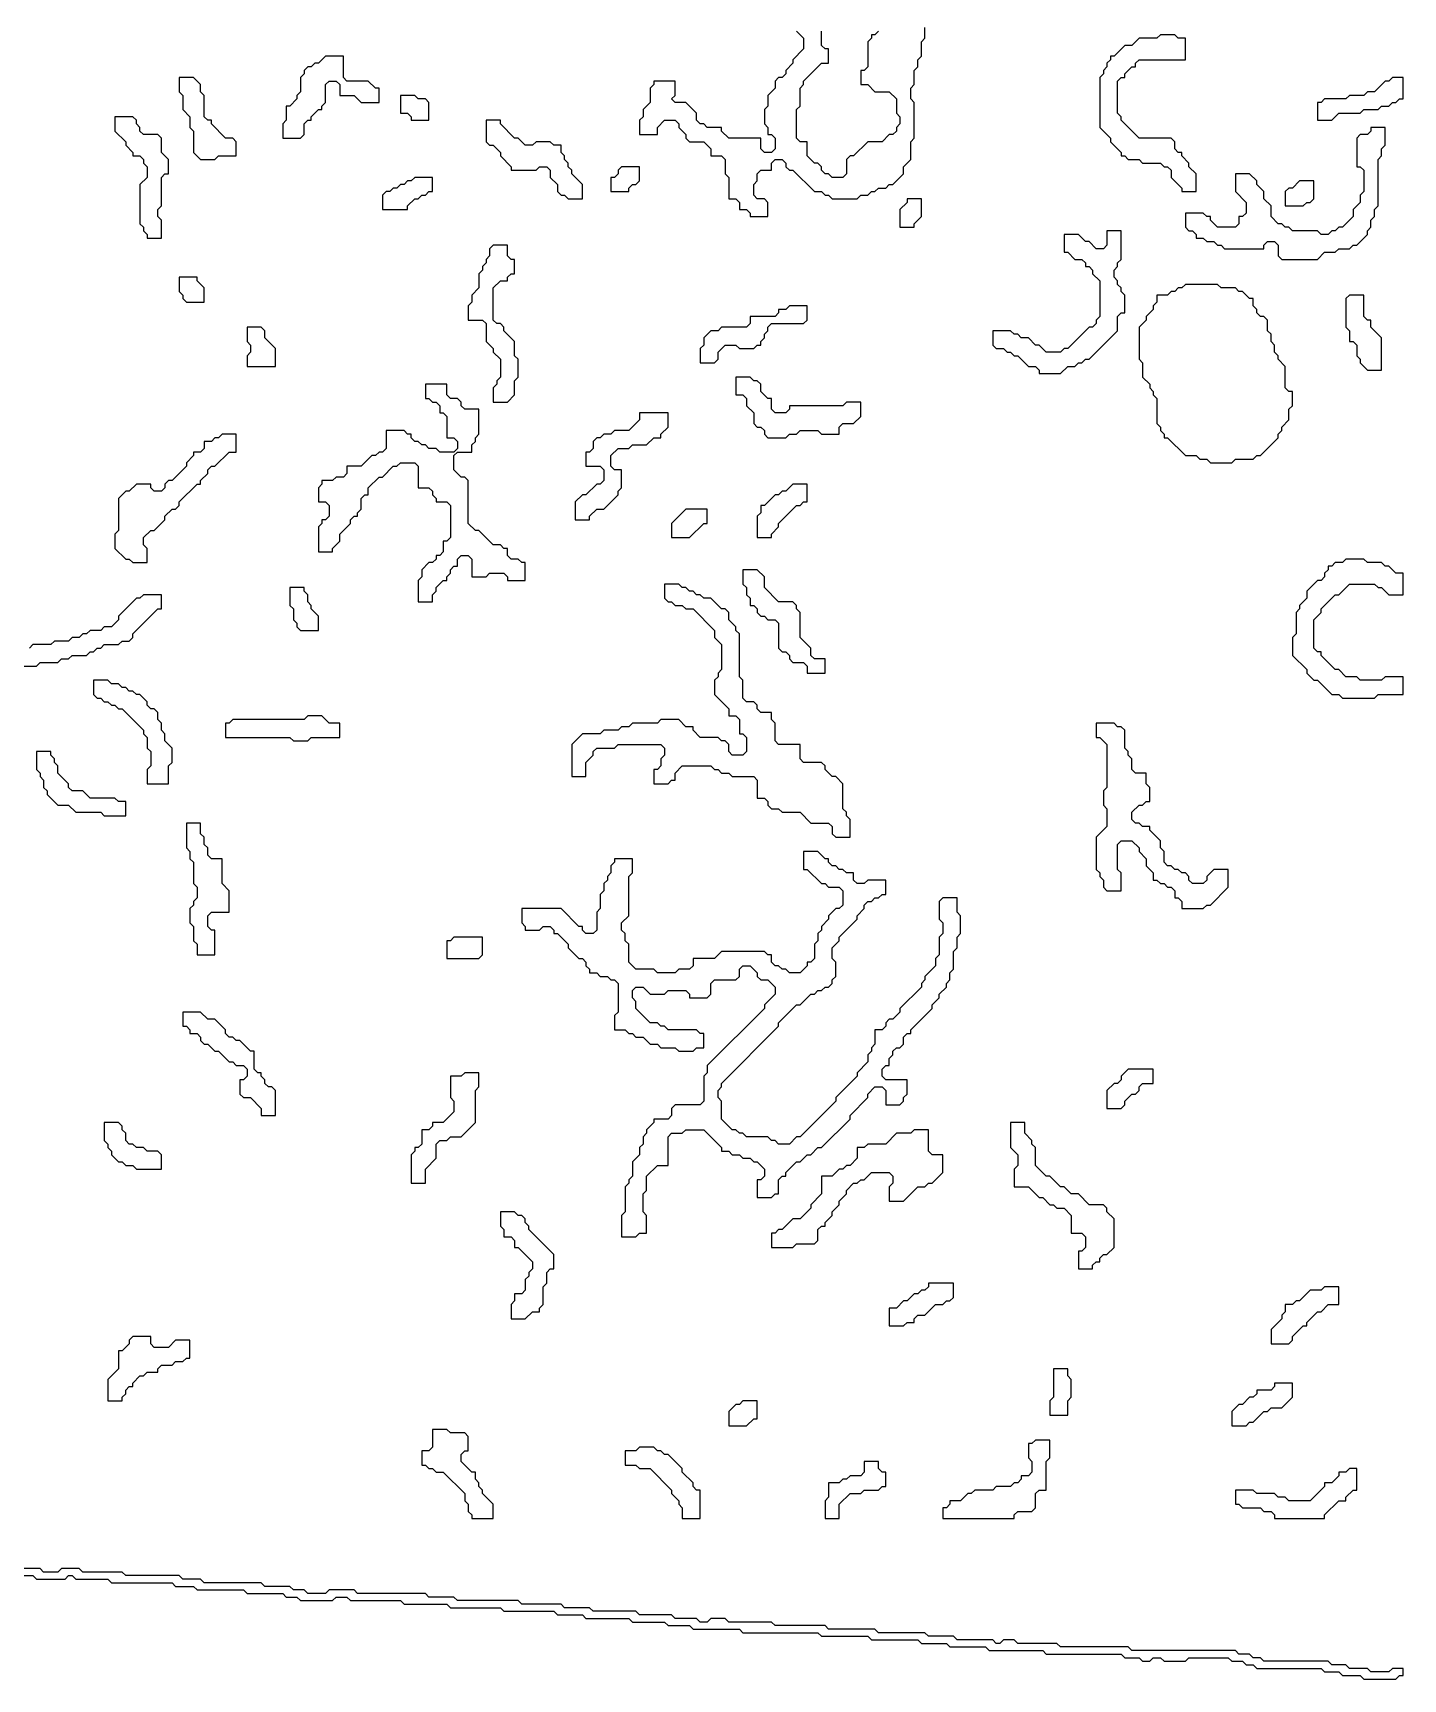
# Model space of a CAD drawing. Header units: metres. Extents: x 0 to 1000, y 0 to 1405.
# Drawn here: x 903.7 to 999.7, y 524 to 639.4 of the extents above; entities that cross this region are included whole.
import ezdxf

# ---------------------------------------------------------------- set-up
doc = ezdxf.new("R2010")
doc.units = ezdxf.units.M

msp = doc.modelspace()

# ---------------------------------------------------------------- linework, layer by layer
for points in [[(957.25, 639.5), (957.75, 639), (957.75, 638.25), (957, 637.5), (957, 637.25), (956.5, 636.75), (956.5, 636.5), (956.25, 636.25), (956, 636.25), (955.75, 636), (955.75, 635.5), (955.25, 635), (955.25, 634.25), (955, 634), (955, 633), (955.25, 632.75), (955.25, 632.25), (955.5, 632.25), (955.75, 632), (955.75, 631.25), (955.5, 631), (955, 631), (954.75, 631.25), (954.75, 632), (952.5, 632), (952, 632.5), (952, 632.75), (951, 632.75), (950.75, 633), (950.5, 633), (950.25, 633.25), (950.25, 633.75), (949.5, 634.5), (948.75, 634.5), (948.5, 634.75), (948.75, 635), (948.75, 636), (947.25, 636), (947.25, 635.75), (947, 635.5), (947, 634.5), (946.5, 634), (946.5, 633.5), (946.25, 633.25), (946.25, 632.25), (947.5, 632.25), (947.5, 632.75), (948, 633.25), (948.75, 633.25), (949, 633), (949, 632.75), (949.5, 632.25), (949.5, 632), (949.75, 631.75), (950.75, 631.75), (951.25, 631.25), (951.25, 630.75), (952, 630.75), (952.25, 630.5), (952.25, 629.5), (952.5, 629.25), (952.5, 627.75), (953, 627.75), (953.25, 627.5), (953.25, 627), (953.75, 627), (954, 626.75), (954, 626.5), (955.25, 626.5), (955.25, 627.5), (955, 627.75), (954.5, 627.75), (954.25, 628), (954.25, 628.75), (954.5, 629), (954.5, 629.5), (954.75, 629.75), (955.5, 629.75), (955.5, 630.25), (955.75, 630.5), (956.25, 630.5), (956.5, 630.25), (956.5, 630), (956.75, 629.75), (957, 629.75), (958.5, 628.25), (959, 628.25), (959.25, 628), (959.5, 628), (959.75, 627.75), (961.5, 627.75), (961.75, 628), (962.25, 628), (962.5, 628.25), (962.75, 628.25), (963, 628.5), (963.5, 628.5), (963.75, 628.75), (964, 628.75), (964.75, 629.5), (964.75, 630), (965.25, 630.5), (965.25, 631.75), (965.5, 632), (965.5, 634.5), (965.25, 634.75), (965.25, 635.5), (965.5, 635.75), (965.5, 636.75), (965.75, 637), (965.75, 637.5), (966, 637.75), (966, 638.75), (966.25, 639), (966.25, 639.75)], [(963, 639.5), (962.75, 639.25), (962.5, 639.25), (962.5, 639), (962.25, 638.75), (962.25, 637), (962, 636.75), (961.75, 636.75), (961.75, 635.75), (962.25, 635.75), (962.75, 635.25), (963.75, 635.25), (964.25, 634.75), (964.25, 633.75), (964.5, 633.5), (964.5, 633), (964.25, 632.75), (964.25, 632.5), (964, 632.25), (963.75, 632.25), (963.25, 631.75), (962.25, 631.75), (961.25, 630.75), (961, 630.75), (960.75, 630.5), (960.75, 629.5), (960.5, 629.25), (959.75, 629.25), (959.5, 629.5), (959.25, 629.5), (959, 629.75), (959, 630), (958.75, 630.25), (958.5, 630.25), (958, 630.75), (958, 631.75), (957.5, 631.75), (957.25, 632), (957.25, 634), (957.5, 634.25), (957.5, 635.5), (957.75, 635.75), (957.75, 636), (959, 637.25), (959.5, 637.25), (959.5, 638.25), (959.25, 638.25), (959, 638.5), (959, 639.5)], [(902.75, 595), (904, 595), (904.25, 595.25), (905.5, 595.25), (905.75, 595.5), (906.25, 595.5), (906.5, 595.75), (907.5, 595.75), (907.75, 596), (908, 596), (908.25, 596.25), (908.5, 596.25), (908.75, 596.5), (909.75, 596.5), (910, 596.75), (910.5, 596.75), (910.75, 597), (910.75, 597.25), (912.5, 599), (912.75, 599), (912.75, 600), (911.5, 600), (911.25, 599.75), (911, 599.75), (909.75, 598.5), (909.75, 598.25), (909.25, 597.75), (908.75, 597.75), (908.5, 597.5), (907.75, 597.5), (907.5, 597.25), (907.25, 597.25), (907, 597), (906.5, 597), (906.25, 596.75), (905.25, 596.75), (905, 596.5), (903.75, 596.5), (903.5, 596.25)], [(899.25, 531.25), (903.75, 531.25), (904, 531), (906, 531), (906.25, 531.25), (906.5, 531.25), (906.75, 531), (909, 531), (909.25, 530.75), (913.5, 530.75), (913.75, 530.5), (915, 530.5), (915.25, 530.25), (918.5, 530.25), (918.75, 530), (921.25, 530), (921.5, 529.75), (922.25, 529.75), (922.5, 529.5), (924.75, 529.5), (925, 529.75), (925.75, 529.75), (926, 529.5), (929.5, 529.5), (929.75, 529.25), (932.75, 529.25), (933, 529), (936.5, 529), (936.75, 528.75), (940.25, 528.75), (940.5, 528.5), (942.25, 528.5), (942.5, 528.25), (945.5, 528.25), (945.75, 528), (948, 528), (948.25, 527.75), (949.75, 527.75), (950, 527.5), (953.25, 527.5), (953.5, 527.25), (958.75, 527.25), (959, 527), (962.25, 527), (962.5, 526.75), (965.75, 526.75), (966, 526.5), (967.75, 526.5), (968, 526.25), (970.5, 526.25), (970.75, 526), (974.5, 526), (974.75, 525.75), (980, 525.75), (980.25, 525.5), (981.25, 525.5), (981.5, 525.25), (982, 525.25), (982.25, 525.5), (982.75, 525.5), (983, 525.25), (984.5, 525.25), (984.75, 525.5), (987.5, 525.5), (987.75, 525.25), (988.5, 525.25), (988.75, 525), (989.25, 525), (989.5, 524.75), (994, 524.75), (994.25, 524.5), (995.25, 524.5), (995.5, 524.25), (996.75, 524.25), (997, 524), (999.25, 524), (999.5, 524.25), (999.75, 524.25), (999.75, 524.75), (999, 524.75), (998.75, 524.5), (997.5, 524.5), (997.25, 524.75), (996, 524.75), (995.75, 525), (994.75, 525), (994.5, 525.25), (990, 525.25), (989.75, 525.5), (989.25, 525.5), (989, 525.75), (988.25, 525.75), (988, 526), (980.75, 526), (980.5, 526.25), (975.75, 526.25), (975.5, 526.5), (972.75, 526.5), (972.5, 526.75), (971.75, 526.75), (971.5, 526.5), (971.25, 526.5), (971, 526.75), (968.5, 526.75), (968.25, 527), (966.5, 527), (966.25, 527.25), (963, 527.25), (962.75, 527.5), (959.5, 527.5), (959.25, 527.75), (955.75, 527.75), (955.5, 528), (952.5, 528), (952.25, 528.25), (951.25, 528.25), (951, 528), (950.5, 528), (950.25, 528.25), (948.75, 528.25), (948.5, 528.5), (946.25, 528.5), (946, 528.75), (943, 528.75), (942.75, 529), (941, 529), (940.75, 529.25), (938, 529.25), (937.75, 529.5), (933.5, 529.5), (933.25, 529.75), (931.5, 529.75), (931.25, 530), (926.5, 530), (926.25, 530.25), (924.5, 530.25), (924.25, 530), (923, 530), (922.75, 530.25), (922, 530.25), (921.75, 530.5), (920, 530.5), (919.75, 530.75), (915.75, 530.75), (915.5, 531), (914.25, 531), (914, 531.25), (910.25, 531.25), (910, 531.5), (907.25, 531.5), (907, 531.75), (905.75, 531.75), (905.5, 531.5), (904.5, 531.5), (904.25, 531.75), (900.5, 531.75)]]:
    msp.add_lwpolyline(points)
for points in [[(982.75, 639.25), (982.5, 639), (981.25, 639), (980.75, 638.5), (980.25, 638.5), (979.5, 637.75), (979.25, 637.75), (979.25, 637.5), (979, 637.25), (979, 637), (978.75, 636.75), (978.75, 636.5), (978.5, 636.25), (978.5, 632.75), (979.25, 632), (979.25, 631.75), (980, 631), (980, 630.75), (980.25, 630.75), (980.5, 630.5), (981.25, 630.5), (981.5, 630.25), (982.75, 630.25), (983, 630), (983.25, 630), (983.5, 629.75), (983.5, 629.25), (984.25, 628.5), (984.25, 628.25), (985.25, 628.25), (985.25, 629.5), (984.75, 630), (984.75, 630.25), (984.25, 630.75), (984.25, 631), (984, 631), (983.75, 631.25), (983.75, 631.75), (983.5, 632), (981.25, 632), (980, 633.25), (980, 633.5), (979.75, 633.75), (979.75, 636), (980, 636.25), (980.25, 636.25), (980.25, 636.5), (980.75, 637), (981, 637), (981, 637.25), (981.25, 637.5), (984.5, 637.5), (984.5, 639), (984, 639), (983.75, 639.25)], [(924.25, 637.75), (923.75, 637.25), (923.5, 637.25), (923.25, 637), (923, 637), (922.75, 636.75), (922.75, 636.5), (922.5, 636.25), (922.5, 635.25), (922.25, 635), (922.25, 634.75), (921.75, 634.25), (921.5, 634.25), (921.5, 633.25), (921.25, 633), (921.25, 632), (922.5, 632), (922.75, 632.25), (922.75, 633), (923, 633.25), (923.25, 633.25), (923.25, 633.5), (923.75, 634), (924, 634), (924, 634.25), (924.25, 634.5), (924.25, 635.75), (924.5, 636), (925, 636), (925.25, 635.75), (925.25, 635), (926.25, 635), (926.75, 634.5), (928, 634.5), (928, 635.5), (927.75, 635.5), (927.25, 636), (925.75, 636), (925.5, 636.25), (925.5, 637.75)], [(914, 636.25), (914, 635.25), (914.25, 635), (914.25, 634), (914.75, 633.5), (914.75, 632.75), (915, 632.5), (915, 631), (915.5, 630.5), (916.5, 630.5), (916.75, 630.75), (918, 630.75), (918, 631.75), (917.75, 632), (917.25, 632), (916.25, 633), (916.25, 633.25), (916, 633.25), (915.75, 633.5), (915.75, 635), (915.5, 635.25), (915.5, 635.75), (915, 636.25)], [(999, 636.25), (998.75, 636), (998.5, 636), (997.75, 635.25), (997.25, 635.25), (997, 635), (996, 635), (995.75, 634.75), (994.25, 634.75), (994, 634.5), (993.75, 634.5), (993.75, 633.25), (994.75, 633.25), (995.25, 633.75), (996.75, 633.75), (997, 634), (998, 634), (998.25, 634.25), (998.75, 634.25), (999, 634.5), (999.25, 634.5), (999.5, 634.75), (999.75, 634.75), (999.75, 636.25)], [(929.5, 635), (929.5, 633.75), (930, 633.75), (930.25, 633.5), (930.25, 633.25), (931.5, 633.25), (931.5, 634.5), (931.25, 634.75), (930.75, 634.75), (930.5, 635)], [(909.5, 633.5), (909.5, 632.5), (910.25, 631.75), (910.25, 631.5), (910.75, 631), (910.75, 630.75), (911.25, 630.75), (911.5, 630.5), (911.5, 630.25), (911.75, 630), (911.75, 629.25), (911.25, 628.75), (911.25, 626), (911.5, 625.75), (911.5, 625.5), (911.75, 625.25), (911.75, 625), (912.75, 625), (912.75, 626.25), (912.5, 626.5), (912.5, 627), (912.75, 627.25), (912.75, 629.25), (913, 629.5), (913.25, 629.5), (913.25, 630.5), (912.75, 631), (912.75, 632), (912.5, 632.25), (911.5, 632.25), (911.25, 632.5), (911.25, 632.75), (911, 633), (911, 633.25), (910.75, 633.5)], [(935.5, 633.25), (935.5, 631.75), (935.75, 631.5), (936, 631.5), (936.5, 631), (936.5, 630.75), (937.25, 630), (937.25, 629.75), (939, 629.75), (939.25, 630), (939.75, 630), (940, 629.75), (940, 629.25), (940.5, 628.75), (940.5, 628.25), (940.75, 628), (941, 628), (941.25, 627.75), (942.25, 627.75), (942.25, 628.75), (941.5, 629.5), (941.5, 629.75), (941.25, 630), (941.25, 630.25), (941, 630.5), (941, 630.75), (940.75, 631), (940.75, 631.5), (940.25, 631.5), (940, 631.75), (939, 631.75), (938.75, 631.5), (938.25, 631.5), (937.75, 632), (937.5, 632), (936.5, 633), (936.5, 633.25)], [(997.5, 632.75), (997.5, 632.5), (997.25, 632.25), (996.75, 632.25), (996.5, 632), (996.5, 630), (996.75, 630), (997, 629.75), (997, 628.25), (996.75, 628), (996.75, 627.5), (996.25, 627), (996.25, 626.5), (995.5, 625.75), (995.25, 625.75), (995, 625.5), (994.75, 625.5), (994.5, 625.25), (994, 625.25), (993.75, 625.5), (992, 625.5), (991.75, 625.75), (991.5, 625.75), (991.25, 626), (991, 626), (990.5, 626.5), (990.5, 627.25), (990, 627.75), (990, 628.25), (989.5, 628.75), (989.5, 629), (989, 629.5), (988, 629.5), (988, 628.25), (988.75, 627.5), (988.75, 626.75), (988.5, 626.5), (988.25, 626.5), (988.25, 626), (988, 625.75), (986.75, 625.75), (986.25, 626.25), (986.25, 626.5), (986, 626.5), (985.75, 626.75), (984.5, 626.75), (984.5, 625.75), (984.75, 625.5), (985, 625.5), (985.25, 625.25), (985.25, 625), (985.75, 625), (986, 624.75), (986.5, 624.75), (986.75, 624.5), (987, 624.5), (987.25, 624.25), (990, 624.25), (990, 624.5), (990.25, 624.75), (990.75, 624.75), (991, 624.5), (991, 623.75), (991.25, 623.5), (993.75, 623.5), (994.25, 624), (995, 624), (995.25, 624.25), (996, 624.25), (996.25, 624.5), (996.5, 624.5), (997.25, 625.25), (997.25, 625.5), (997.5, 625.75), (997.5, 626.25), (997.75, 626.5), (997.75, 627), (998, 627.25), (998, 630.5), (998.25, 630.75), (998.25, 631.25), (998.5, 631.5), (998.5, 632.75)], [(945, 630), (944.75, 629.75), (944.75, 629.5), (944.5, 629.25), (944.25, 629.25), (944.25, 628.25), (945.5, 628.25), (945.5, 628.5), (945.75, 628.75), (946, 628.75), (946.25, 629), (946.25, 630)], [(930.5, 629.25), (930.25, 629), (930, 629), (929.75, 628.75), (929.5, 628.75), (929.25, 628.5), (929, 628.5), (928.75, 628.25), (928.5, 628.25), (928.25, 628), (928.25, 627), (930, 627), (930, 627.25), (930.5, 627.75), (930.75, 627.75), (931, 628), (931.25, 628), (931.5, 628.25), (931.75, 628.25), (931.75, 629.25)], [(992.5, 629), (992, 628.5), (991.75, 628.5), (991.5, 628.25), (991.5, 627.25), (992.75, 627.25), (993, 627.5), (993.25, 627.5), (993.5, 627.75), (993.5, 629)], [(965, 627.75), (965, 627.5), (964.5, 627), (964.5, 625.75), (965.5, 625.75), (965.5, 626), (966, 626.5), (966, 627.75)], [(979, 625.5), (979, 624.5), (978.75, 624.25), (978.25, 624.25), (977.75, 624.75), (977.5, 624.75), (977, 625.25), (976, 625.25), (976, 624), (976.25, 624), (976.75, 623.5), (977.25, 623.5), (977.5, 623.25), (977.5, 623), (977.75, 623), (978, 622.75), (978, 622.5), (978.5, 622), (978.5, 619.5), (978.25, 619.25), (978.25, 619), (978, 618.75), (977.75, 618.75), (976.25, 617.25), (976, 617.25), (975.75, 617), (974.75, 617), (974.25, 617.5), (974, 617.5), (973.5, 618), (973, 618), (972.75, 618.25), (972.5, 618.25), (972.25, 618.5), (971, 618.5), (971, 617.5), (971.25, 617.25), (971.75, 617.25), (972, 617), (972.25, 617), (972.5, 616.75), (972.75, 616.75), (973.5, 616), (974, 616), (974.25, 615.75), (974.25, 615.5), (975.75, 615.5), (976.25, 616), (976.75, 616), (977, 616.25), (977.25, 616.25), (977.5, 616.5), (977.75, 616.5), (979.75, 618.5), (979.75, 619.5), (980, 619.75), (980.25, 619.75), (980.25, 621), (980, 621.25), (980, 621.5), (979.75, 621.75), (979.75, 622), (979.5, 622.25), (979.5, 622.75), (979.75, 623), (979.75, 623.25), (980, 623.5), (980, 625.5)], [(936, 624.5), (935.75, 624.25), (935.75, 623.75), (935.5, 623.5), (935.5, 623.25), (935.25, 623), (935.25, 622.75), (935, 622.5), (935, 621.5), (934.5, 621), (934.5, 620.5), (934.25, 620.25), (934.25, 619.25), (935.25, 619.25), (935.5, 619), (935.5, 617.75), (936, 617.25), (936, 617), (936.5, 616.5), (936.5, 615.25), (936.25, 615), (936.25, 614.75), (936, 614.5), (936, 613.5), (937, 613.5), (937.5, 614), (937.5, 615), (937.75, 615.25), (937.75, 616.5), (937.5, 616.75), (937.5, 617.75), (936.75, 618.5), (936.75, 618.75), (936.5, 619), (936.25, 619), (936, 619.25), (936, 621.5), (936.5, 622), (937, 622), (937, 622.25), (937.25, 622.5), (937.5, 622.5), (937.5, 623.5), (937.25, 623.5), (937, 623.75), (937, 624.5)], [(914, 622.25), (914, 621.25), (914.25, 621), (914.25, 620.75), (914.5, 620.5), (915.75, 620.5), (915.75, 621.5), (915.25, 622), (915.25, 622.25)], [(984.5, 621.75), (984.25, 621.5), (984, 621.5), (983.75, 621.25), (983.5, 621.25), (983.25, 621), (982.5, 621), (982.5, 620.5), (982.25, 620.25), (982.25, 620), (981.75, 619.5), (981.75, 619.25), (981.25, 618.75), (981.25, 616.5), (981.5, 616.25), (981.5, 615.25), (982, 614.75), (982, 614.5), (982.25, 614.25), (982.25, 614), (982.5, 613.75), (982.5, 612), (982.75, 611.75), (982.75, 611.5), (983, 611.25), (983, 611), (983.25, 611), (984.5, 609.75), (985.25, 609.75), (985.5, 609.5), (986, 609.5), (986.25, 609.25), (987.75, 609.25), (988, 609.5), (989.25, 609.5), (989.5, 609.75), (989.75, 609.75), (991, 611), (991, 611.25), (991.25, 611.5), (991.25, 611.75), (991.75, 612.25), (991.75, 613), (992, 613.25), (992, 614.25), (991.75, 614.25), (991.5, 614.5), (991.5, 616), (991, 616.5), (991, 616.75), (990.75, 617), (990.75, 617.5), (990.5, 617.75), (990.5, 618.25), (990.25, 618.5), (990.25, 619.25), (990, 619.5), (989.75, 619.5), (989.5, 619.75), (989.5, 620), (989.25, 620.25), (989.25, 620.75), (989, 620.75), (988.5, 621.25), (988.25, 621.25), (988, 621.5), (987, 621.5), (986.75, 621.75)], [(996, 621), (995.75, 620.75), (995.75, 618.75), (996, 618.5), (996, 617.75), (996.25, 617.75), (996.5, 617.5), (996.5, 616.75), (996.75, 616.5), (996.75, 616.25), (997.25, 615.75), (998.25, 615.75), (998.25, 618), (997.5, 618.75), (997.5, 619.25), (997.25, 619.25), (997, 619.5), (997, 621)], [(956.75, 620.25), (956.5, 620), (956, 620), (956, 619.75), (955.75, 619.5), (954, 619.5), (954, 619), (953.75, 618.75), (952, 618.75), (951.75, 618.5), (951.25, 618.5), (950.75, 618), (950.75, 617.5), (950.5, 617.25), (950.5, 616.25), (951.5, 616.25), (951.75, 616.5), (951.75, 617), (952.25, 617.5), (953, 617.5), (953.25, 617.25), (954.25, 617.25), (954.5, 617.5), (954.75, 617.5), (954.75, 617.75), (955, 618), (955, 618.25), (955.25, 618.5), (955.25, 618.75), (955.5, 619), (957.75, 619), (958, 619.25), (958, 620.25)], [(918.75, 618.75), (918.75, 617.75), (919, 617.5), (919, 617), (918.75, 616.75), (918.75, 616), (920.75, 616), (920.75, 617.25), (920, 618), (920, 618.5), (919.75, 618.75)], [(953, 615.25), (953, 614), (953.5, 614), (953.75, 613.75), (953.75, 613.25), (954.25, 612.75), (954.25, 612), (954.5, 611.75), (954.75, 611.75), (955, 611.5), (955, 611.25), (955.25, 611), (956.5, 611), (956.75, 611.25), (957.25, 611.25), (957.5, 611.5), (958.75, 611.5), (959, 611.25), (960.25, 611.25), (960.25, 611.75), (960.5, 612), (961.25, 612), (961.75, 612.5), (961.75, 613.5), (960.75, 613.5), (960.5, 613.25), (956.75, 613.25), (956.75, 613), (956.5, 612.75), (955.75, 612.75), (955.5, 613), (955.5, 613.75), (955.25, 613.75), (954.75, 614.25), (954.75, 614.75), (954.5, 615), (954.25, 615), (954, 615.25)], [(931.25, 614.75), (931.25, 613.75), (931.5, 613.75), (931.75, 613.5), (932, 613.5), (932.25, 613.25), (932.25, 612.75), (932.5, 612.75), (932.75, 612.5), (932.75, 611), (933.25, 611), (933.5, 610.75), (933.5, 610.25), (933.25, 610), (932.25, 610), (932, 610.25), (931.5, 610.25), (931.25, 610.5), (931, 610.5), (930.75, 610.75), (930.5, 610.75), (930.25, 611), (930.25, 611.25), (930, 611.25), (929.75, 611.5), (928.5, 611.5), (928.5, 610.25), (928.25, 610), (928, 610), (927.75, 609.75), (927.5, 609.75), (926.75, 609), (925.75, 609), (925.75, 608.5), (925.5, 608.25), (925, 608.25), (924.75, 608), (924, 608), (924, 607.75), (923.75, 607.5), (923.75, 606.5), (924.25, 606.5), (924.5, 606.25), (924.5, 605.5), (924.25, 605.25), (924, 605.25), (924, 605), (923.75, 604.75), (923.75, 603), (924.75, 603), (924.75, 603.25), (925.25, 603.75), (925.25, 604.25), (926, 605), (926, 605.25), (926.25, 605.5), (926.5, 605.5), (926.5, 605.75), (926.75, 606), (926.75, 606.75), (927, 607), (927.25, 607), (927.25, 607.5), (928, 608.25), (928.25, 608.25), (929, 609), (929.25, 609), (929.5, 609.25), (930.5, 609.25), (930.75, 609), (930.75, 607.5), (931.5, 607.5), (931.75, 607.25), (931.75, 607), (932, 606.75), (932, 606.5), (932.75, 606.5), (933, 606.25), (933, 604), (932.75, 603.75), (932.5, 603.75), (932.5, 603), (932.25, 602.75), (932, 602.75), (932, 602.5), (931.75, 602.25), (931.5, 602.25), (931, 601.75), (931, 601.25), (930.75, 601), (930.75, 599.5), (931.75, 599.5), (931.75, 600), (932, 600.25), (932, 600.5), (932.5, 601), (932.75, 601), (932.75, 601.25), (933, 601.5), (933, 601.75), (933.25, 602), (933.5, 602), (933.5, 602.5), (933.75, 602.75), (934.25, 602.75), (934.5, 602.5), (934.5, 601.25), (935.5, 601.25), (935.75, 601.5), (936.75, 601.5), (937, 601.25), (937, 601), (938.25, 601), (938.25, 602.25), (938, 602.25), (937.75, 602.5), (937.25, 602.5), (937, 602.75), (937, 603.25), (936.75, 603.25), (936.5, 603.5), (936, 603.5), (935, 604.5), (934.75, 604.5), (934.25, 605), (934.25, 608), (934, 608.25), (933.75, 608.25), (933.25, 608.75), (933.25, 609.75), (933.5, 610), (934.5, 610), (934.5, 610.5), (934.75, 610.75), (934.75, 611), (935, 611.25), (935, 613), (934, 613), (933.75, 613.25), (933.75, 613.5), (933.5, 613.75), (933, 613.75), (932.75, 614), (932.75, 614.75)], [(946.25, 612.75), (946.25, 612.25), (945.5, 611.5), (944.5, 611.5), (944.25, 611.25), (943.75, 611.25), (943.5, 611), (943.25, 611), (943, 610.75), (943, 610.25), (942.75, 610), (942.5, 610), (942.5, 609), (943.5, 609), (943.75, 608.75), (943.75, 608), (943.5, 607.75), (943.25, 607.75), (942.5, 607), (942.25, 607), (941.75, 606.5), (941.75, 605.25), (942.75, 605.25), (942.75, 605.5), (943.25, 606), (943.75, 606), (944.75, 607), (944.75, 607.25), (945, 607.5), (945, 608.75), (944.5, 608.75), (944.25, 609), (944.25, 609.75), (944.75, 610.25), (945.5, 610.25), (945.75, 610.5), (946.75, 610.5), (947.25, 611), (947.75, 611), (947.75, 611.25), (948.25, 611.75), (948.25, 612.75)], [(917, 611.25), (916.75, 611), (916.5, 611), (916.25, 610.75), (915.75, 610.75), (915.75, 610.25), (915.5, 610), (915, 610), (915, 609.75), (914.5, 609.25), (914.5, 609), (913.5, 608), (913.25, 608), (913, 607.75), (913, 607.5), (912.75, 607.25), (912.25, 607.25), (912, 607.5), (912, 607.75), (911, 607.75), (910.5, 607.25), (910.25, 607.25), (909.75, 606.75), (909.75, 604.5), (909.5, 604.25), (909.5, 603.25), (910.25, 602.5), (910.5, 602.5), (910.75, 602.25), (911.75, 602.25), (911.75, 603.25), (911.5, 603.5), (911.5, 604), (912, 604.5), (912.25, 604.5), (913, 605.25), (913, 605.5), (913.5, 606), (913.75, 606), (914, 606.25), (914, 606.5), (915.25, 607.75), (915.5, 607.75), (915.5, 608), (916, 608.5), (916, 608.75), (916.25, 609), (916.5, 609), (917.5, 610), (918, 610), (918, 611.25)], [(957, 607.75), (956.5, 607.25), (956.25, 607.25), (956, 607), (955.75, 607), (955, 606.25), (954.75, 606.25), (954.75, 605.75), (954.5, 605.5), (954.5, 604), (955.5, 604), (955.5, 604.25), (956, 604.75), (956, 605), (957.25, 606.25), (957.5, 606.25), (957.75, 606.5), (958, 606.5), (958, 607.75)], [(949.5, 606), (948.5, 605), (948.5, 604), (949.75, 604), (950.75, 605), (951, 605), (951, 606)], [(995.75, 602.5), (995.5, 602.25), (995, 602.25), (994.75, 602), (994.5, 602), (994.5, 601.75), (994.25, 601.5), (994.25, 601.25), (994, 601), (993.75, 601), (993, 600.25), (993, 599.75), (992.5, 599.25), (992.5, 599), (992.25, 598.75), (992.25, 597.25), (992, 597), (992, 595.75), (993, 594.75), (993, 594.5), (993.5, 594), (993.75, 594), (994.75, 593), (995.25, 593), (995.5, 592.75), (997.75, 592.75), (998, 593), (999.75, 593), (999.75, 594.25), (998.5, 594.25), (998.25, 594), (996.75, 594), (996.5, 594.25), (995.75, 594.25), (995.25, 594.75), (995, 594.75), (994, 595.75), (994, 596), (993.75, 596), (993.5, 596.25), (993.5, 598.25), (994, 598.75), (994, 599), (995, 600), (995.25, 600), (996, 600.75), (997.75, 600.75), (998, 600.5), (998.25, 600.5), (998.75, 600), (999.75, 600), (999.75, 601.5), (999.25, 601.5), (998.75, 602), (998.5, 602), (998.25, 602.25), (997.25, 602.25), (997, 602.5)], [(953.5, 601.75), (953.5, 600.75), (953.75, 600.5), (953.75, 600), (954, 599.75), (954, 599.25), (954.25, 599.25), (954.5, 599), (954.5, 598.75), (954.75, 598.5), (955, 598.5), (955.25, 598.25), (955.75, 598.25), (956, 598), (956, 596.25), (956.25, 596), (956.5, 596), (956.75, 595.75), (956.75, 595.5), (957, 595.25), (957.75, 595.25), (958, 595), (958, 594.5), (959.25, 594.5), (959.25, 595.5), (958.5, 595.5), (958.25, 595.75), (958.25, 596.25), (957.5, 597), (957.5, 598.75), (957.25, 599), (957.25, 599.25), (957, 599.5), (956, 599.5), (955, 600.5), (955, 601.25), (954.5, 601.75)], [(921.75, 600.5), (921.75, 599.25), (922, 599), (922, 598.25), (922.25, 598), (922.25, 597.75), (922.5, 597.5), (923.75, 597.5), (923.75, 598.5), (923.25, 599), (923.25, 599.25), (923, 599.5), (923, 600), (922.75, 600.25), (922.75, 600.5)], [(948, 600.75), (948, 599.75), (948.25, 599.5), (948.5, 599.5), (948.75, 599.25), (949.25, 599.25), (949.5, 599), (950, 599), (951.5, 597.5), (951.5, 597), (952, 596.5), (952, 594.75), (951.75, 594.5), (951.75, 594.25), (951.5, 594), (951.5, 593), (952.5, 592), (952.5, 591.5), (953, 591.5), (953.25, 591.25), (953.25, 590.25), (953.5, 590.25), (953.75, 590), (953.75, 589), (953.5, 588.75), (952.75, 588.75), (952.5, 589), (952.5, 589.5), (952.25, 589.75), (952, 589.75), (951.75, 590), (950.5, 590), (950, 590.5), (950, 590.75), (949.5, 590.75), (949, 591.25), (947.75, 591.25), (947.5, 591), (945.75, 591), (945.5, 590.75), (945, 590.75), (944.75, 590.5), (943.75, 590.5), (943.5, 590.25), (942.25, 590.25), (941.5, 589.5), (941.5, 587.25), (942.5, 587.25), (942.5, 588.25), (943, 588.75), (943, 589), (943.25, 589.25), (944.5, 589.25), (944.75, 589.5), (947.75, 589.5), (948, 589.25), (948, 588.75), (947.75, 588.5), (947.75, 588), (947.5, 587.75), (947.25, 587.75), (947.25, 586.75), (948.25, 586.75), (948.5, 587), (948.75, 587), (948.75, 587.5), (949.25, 588), (951.25, 588), (951.5, 587.75), (951.75, 587.75), (952, 587.5), (952.5, 587.5), (952.75, 587.25), (954.25, 587.25), (954.5, 587), (954.5, 585.75), (955, 585.75), (955.25, 585.5), (955.25, 585.25), (955.5, 585), (956, 585), (956.25, 584.75), (957.5, 584.75), (958.25, 584), (959.5, 584), (959.75, 583.75), (959.75, 583.25), (960, 583), (961, 583), (961, 584.25), (960.75, 584.5), (960.75, 584.75), (960.5, 585), (960.5, 586.75), (960, 587.25), (959.75, 587.25), (959.25, 587.75), (959.25, 588), (959, 588.25), (957.75, 588.25), (957.5, 588.5), (957.5, 589.5), (956, 589.5), (955.75, 589.75), (955.75, 591), (955.5, 591.25), (955.5, 591.75), (954.75, 591.75), (954.5, 592), (954.5, 592.25), (954.25, 592.5), (953.75, 592.5), (953.5, 592.75), (953.5, 594), (953.25, 594.25), (953.25, 597.25), (953, 597.5), (953, 597.75), (952.5, 598.25), (952.5, 598.75), (952.25, 599), (952, 599), (951.25, 599.75), (950.75, 599.75), (950.5, 600), (950.25, 600), (950, 600.25), (949.75, 600.25), (949.5, 600.5), (949.25, 600.5), (949, 600.75)], [(908, 594), (908, 593), (908.25, 592.75), (908.5, 592.75), (908.75, 592.5), (909, 592.5), (909.25, 592.25), (909.5, 592.25), (909.75, 592), (910, 592), (911.5, 590.5), (911.5, 590.25), (911.75, 590), (911.75, 589.25), (912, 589), (912, 588), (911.75, 587.75), (911.75, 586.75), (913.25, 586.75), (913.25, 588), (913.5, 588.25), (913.5, 589.25), (913, 589.75), (913, 590.25), (912.75, 590.5), (912.75, 591), (912.5, 591.25), (912.5, 591.75), (912.25, 592), (912, 592), (911.75, 592.25), (911.75, 592.5), (911.25, 593), (911, 593), (910.75, 593.25), (910.5, 593.25), (910.25, 593.5), (910, 593.5), (909.75, 593.75), (909.25, 593.75), (909, 594)], [(923, 591.5), (922.75, 591.25), (917.75, 591.25), (917.5, 591), (917.25, 591), (917.25, 590), (921.75, 590), (922, 589.75), (923, 589.75), (923.25, 590), (925.25, 590), (925.25, 591), (924.5, 591), (924, 591.5)], [(978.25, 591), (978.25, 590), (978.5, 590), (979, 589.5), (979, 586.5), (978.75, 586.25), (978.75, 585.25), (979, 585), (979, 583.75), (978.25, 583), (978.25, 580.75), (978.5, 580.5), (978.5, 580.25), (978.75, 580), (978.75, 579.5), (979, 579.25), (980, 579.25), (980, 580.5), (979.75, 580.75), (979.75, 582.5), (980, 582.75), (980.75, 582.75), (981.25, 582.25), (981.25, 582), (981.75, 581.5), (981.75, 581), (982.25, 580.5), (982.25, 580), (982.5, 580), (982.75, 579.75), (983, 579.75), (983.25, 579.5), (983.5, 579.5), (983.75, 579.25), (983.75, 578.75), (984, 578.75), (984.25, 578.5), (984.25, 578), (985.75, 578), (986, 578.25), (986.25, 578.25), (987.5, 579.5), (987.5, 580.75), (986.5, 580.75), (986, 580.25), (986, 580), (985.75, 579.75), (985, 579.75), (984.75, 580), (984.75, 580.25), (984.5, 580.5), (984.25, 580.5), (984, 580.75), (983.75, 580.75), (983.5, 581), (983.25, 581), (983, 581.25), (983, 582), (982.75, 582.25), (982.75, 582.75), (982, 583.5), (982, 583.75), (981.5, 583.75), (981.25, 584), (981, 584), (980.75, 584.25), (980.75, 584.75), (981.25, 585.25), (981.5, 585.25), (981.75, 585.5), (982, 585.5), (982, 586.5), (981.75, 586.75), (981.75, 587.5), (981, 587.5), (980.75, 587.75), (980.75, 588.5), (980.5, 588.75), (980.5, 589), (980.25, 589.25), (980.25, 590.5), (980, 590.75), (979.75, 590.75), (979.5, 591)], [(904, 589), (904, 587.75), (904.25, 587.5), (904.25, 587.25), (904.5, 587), (904.5, 586.5), (904.75, 586.25), (904.75, 586), (905.5, 585.25), (906.25, 585.25), (906.75, 584.75), (908.5, 584.75), (908.75, 584.5), (910.25, 584.5), (910.25, 585.5), (909.75, 585.5), (909.5, 585.75), (907.75, 585.75), (907.25, 586.25), (906.5, 586.25), (906.25, 586.5), (906.25, 586.75), (905.5, 587.5), (905.5, 588), (905.25, 588.25), (905.25, 588.5), (905, 588.75), (905, 589)], [(914.5, 584), (914.5, 582.25), (914.75, 582), (914.75, 581.5), (915, 581.25), (915, 579.75), (915.25, 579.5), (915.25, 578.75), (915, 578.5), (915, 578.25), (914.75, 578), (914.75, 577), (915, 576.75), (915, 575.75), (915.25, 575.5), (915.25, 574.75), (916.5, 574.75), (916.5, 576.5), (916.25, 576.5), (916, 576.75), (916, 577.5), (916.25, 577.75), (917.5, 577.75), (917.5, 579.25), (917, 579.75), (917, 581.5), (916.25, 581.5), (916, 581.75), (916, 582.25), (915.75, 582.5), (915.75, 583), (915.5, 583.25), (915.5, 584)], [(957.75, 582), (957.75, 580.75), (958, 580.75), (959, 579.75), (959.25, 579.75), (959.5, 579.5), (960.25, 579.5), (960.5, 579.25), (960.5, 578.25), (960.25, 578), (960, 578), (959.5, 577.5), (959.5, 577.25), (959, 576.75), (959, 576.5), (958.75, 576.25), (958.75, 575.75), (958.5, 575.5), (958.5, 574.5), (958.25, 574.25), (958, 574.25), (958, 574), (957.5, 573.5), (956.75, 573.5), (956.5, 573.75), (956.25, 573.75), (956, 574), (955.75, 574), (955.5, 574.25), (955.5, 574.75), (955.25, 574.75), (955, 575), (952, 575), (951.5, 574.5), (950, 574.5), (950, 574), (949.75, 573.75), (949, 573.75), (948.75, 573.5), (947.5, 573.5), (947.25, 573.75), (946, 573.75), (945.5, 574.25), (945.5, 575.5), (945.25, 575.75), (945.25, 576.25), (945, 576.5), (945, 577), (945.5, 577.5), (945.5, 580.25), (945.75, 580.5), (945.75, 581.5), (944.5, 581.5), (944.5, 581.25), (944.25, 581), (944.25, 580.5), (944, 580.25), (944, 580), (943.75, 579.75), (943.75, 579.25), (943.5, 579), (943.5, 578), (943.25, 577.75), (943.25, 576.5), (943, 576.25), (942.5, 576.25), (942.25, 576.5), (942.25, 576.75), (942, 576.75), (940.75, 578), (938, 578), (938, 577), (938.25, 576.75), (938.25, 576.5), (939.25, 576.5), (939.5, 576.75), (940, 576.75), (940.25, 576.5), (940.25, 576.25), (940.5, 576.25), (941.25, 575.5), (941.25, 575.25), (942, 574.5), (942.25, 574.5), (942.5, 574.25), (942.5, 574), (942.75, 573.75), (942.75, 573.5), (943.25, 573.5), (943.5, 573.25), (944, 573.25), (944.25, 573), (944.5, 573), (944.75, 572.75), (944.75, 570.75), (944.5, 570.5), (944.5, 569.5), (945.25, 569.5), (945.5, 569.25), (945.75, 569.25), (946, 569), (946.5, 569), (947, 568.5), (947.5, 568.5), (947.75, 568.25), (948.75, 568.25), (949, 568), (950, 568), (950.25, 568.25), (950.75, 568.25), (950.75, 569.25), (950.5, 569.25), (950.25, 569.5), (948.25, 569.5), (948, 569.75), (947.75, 569.75), (947.5, 570), (947, 570), (946, 571), (946, 571.5), (945.75, 571.75), (945.75, 572.25), (946, 572.5), (946.5, 572.5), (947, 572), (948, 572), (948.25, 572.25), (949.5, 572.25), (949.75, 572), (949.75, 571.75), (951, 571.75), (951.25, 572), (951.25, 572.75), (951.5, 573), (953, 573), (953.25, 573.25), (953.25, 573.75), (953.5, 574), (954, 574), (954.5, 573.5), (954.5, 573.25), (954.75, 573), (955.25, 573), (955.75, 572.5), (955.75, 572), (955, 571.25), (955, 571), (951, 567), (951, 566.5), (950.75, 566.25), (950.75, 564.5), (950.5, 564.25), (948.75, 564.25), (948.5, 564), (948.5, 563.5), (948.25, 563.25), (947.25, 563.25), (947.25, 563), (946.75, 562.5), (946.75, 562.25), (946.5, 562), (946.5, 561.5), (946.25, 561.25), (946.25, 560.75), (945.75, 560.25), (945.75, 559.25), (945.5, 559), (945.5, 558.75), (945.25, 558.5), (945.25, 556.75), (945, 556.5), (945, 555), (946, 555), (946.25, 555.25), (946.75, 555.25), (946.75, 556.5), (946.5, 556.75), (946.5, 558), (946.75, 558.25), (946.75, 559.25), (947.5, 560), (948.25, 560), (948.25, 562), (948.5, 562.25), (949.25, 562.25), (949.5, 562.5), (950.75, 562.5), (952, 561.25), (952, 561), (952.5, 561), (952.75, 560.75), (953.25, 560.75), (953.5, 560.5), (954, 560.5), (954.25, 560.25), (954.5, 560.25), (955, 559.75), (955, 559.25), (954.75, 559), (954.5, 559), (954.5, 557.75), (955.5, 557.75), (955.75, 558), (956, 558), (956, 559), (956.25, 559.25), (956.5, 559.25), (956.5, 559.5), (957.25, 560.25), (957.5, 560.25), (958, 560.75), (958.25, 560.75), (958.75, 561.25), (959, 561.25), (961, 563.25), (961, 563.5), (962.25, 564.75), (962.25, 565), (962.75, 565.5), (963.25, 565.5), (963.5, 565.25), (963.5, 564.25), (964.5, 564.25), (964.75, 564.5), (964.75, 564.75), (965, 565), (965, 566), (963.5, 566), (963.25, 566.25), (963.25, 566.75), (963.5, 567), (963.75, 567), (963.75, 567.5), (964, 567.75), (964, 568), (964.25, 568.25), (964.5, 568.25), (964.75, 568.5), (964.75, 569), (965, 569.25), (965.25, 569.25), (965.25, 569.5), (966.75, 571), (966.75, 571.25), (967.25, 571.75), (967.25, 572), (967.75, 572.5), (967.75, 572.75), (968, 573), (968, 573.5), (968.25, 573.75), (968.25, 575), (968.5, 575.25), (968.5, 576), (968.75, 576.25), (968.75, 577.5), (968.5, 577.75), (968.5, 578.75), (967.5, 578.75), (967.25, 578.5), (967.25, 577.25), (967.5, 577), (967.5, 576.25), (967.25, 576), (967.25, 574.75), (967, 574.5), (967, 574), (966.25, 573.25), (966.25, 573), (966, 572.75), (966, 572.5), (964.5, 571), (964.5, 570.75), (964, 570.25), (963.75, 570.25), (963.5, 570), (963.5, 569.75), (963.25, 569.5), (962.75, 569.5), (962.75, 568.5), (962.5, 568.25), (962.5, 568), (962.25, 567.75), (962.25, 567.25), (961.5, 566.5), (961.5, 566.25), (960, 564.75), (960, 564.5), (957.5, 562), (957.25, 562), (956.75, 561.5), (956, 561.5), (955.75, 561.75), (955.5, 561.75), (955.25, 562), (953.75, 562), (953.5, 562.25), (953.25, 562.25), (953, 562.5), (952.75, 562.5), (952, 563.25), (952, 564.5), (951.75, 564.75), (951.75, 565.25), (952, 565.5), (952, 565.75), (956, 569.75), (956, 570), (957.25, 571.25), (957.5, 571.25), (958.25, 572), (958.5, 572), (958.75, 572.25), (959, 572.25), (959.25, 572.5), (959.5, 572.5), (959.75, 572.75), (959.75, 573), (960, 573.25), (960, 574.25), (959.75, 574.5), (959.75, 575.25), (960.25, 575.75), (960.25, 576), (961.5, 577.25), (961.5, 577.5), (962, 578), (962, 578.25), (962.25, 578.5), (962.5, 578.5), (962.75, 578.75), (963, 578.75), (963.25, 579), (963.5, 579), (963.5, 580), (962.25, 580), (962, 579.75), (961.5, 579.75), (961.25, 580), (961.25, 580.5), (960.75, 580.5), (960.5, 580.75), (960.25, 580.75), (960, 581), (959.75, 581), (959.5, 581.25), (959.5, 581.5), (959.25, 581.5), (958.75, 582)], [(933.25, 576), (933, 575.75), (932.75, 575.75), (932.75, 574.5), (935, 574.5), (935.25, 574.75), (935.25, 576)], [(914.25, 570.75), (914.25, 569.75), (914.5, 569.75), (914.75, 569.5), (914.75, 569.25), (915.25, 569.25), (915.5, 569), (915.5, 568.75), (915.75, 568.5), (916, 568.5), (916.5, 568), (916.75, 568), (917.5, 567.25), (917.75, 567.25), (918, 567), (918.5, 567), (918.75, 566.75), (918.75, 566.25), (918.5, 566), (918.25, 566), (918.25, 565), (918.5, 564.75), (919, 564.75), (919.75, 564), (919.75, 563.5), (920.75, 563.5), (920.75, 565.25), (920.5, 565.5), (920.25, 565.5), (920, 565.75), (920, 566), (919.75, 566.25), (919.75, 566.5), (919.5, 566.5), (919.25, 566.75), (919.25, 568), (919, 568), (918.25, 568.75), (918, 568.75), (917.75, 569), (917.5, 569), (917.25, 569.25), (917.25, 569.5), (916.5, 570.25), (916, 570.25), (915.5, 570.75)], [(934, 566.5), (933.75, 566.25), (933, 566.25), (933, 564.75), (933.25, 564.5), (933.25, 563.75), (932.5, 563), (931.75, 563), (931.75, 562.75), (931.5, 562.5), (931, 562.5), (931, 561.5), (930.75, 561.25), (930.5, 561.25), (930.5, 561), (930.25, 560.75), (930.25, 558.75), (931.25, 558.75), (931.25, 559.75), (932, 560.5), (932, 561.5), (932.25, 561.75), (932.75, 561.75), (933, 562), (933.75, 562), (934.75, 563), (934.75, 565.25), (935, 565.5), (935, 566.5)], [(980.5, 566.75), (980, 566.25), (980, 566), (979.75, 565.75), (979.5, 565.75), (979, 565.25), (979, 564), (980, 564), (980.25, 564.25), (980.25, 564.5), (980.75, 565), (981, 565), (981.25, 565.25), (981.25, 565.5), (981.5, 565.75), (982.25, 565.75), (982.25, 566.75)], [(908.75, 563), (908.75, 561.75), (909, 561.5), (909, 561.25), (909.25, 561), (909.25, 560.75), (909.75, 560.25), (910, 560.25), (910.25, 560), (910.75, 560), (911, 559.75), (912.75, 559.75), (912.75, 560.75), (912.5, 561), (911.75, 561), (911.5, 561.25), (911, 561.25), (910.75, 561.5), (910.5, 561.5), (910.25, 561.75), (910.25, 562.25), (910, 562.5), (910, 562.75), (909.75, 563)], [(965.5, 562.5), (965.25, 562.25), (964.25, 562.25), (963.5, 561.5), (962.25, 561.5), (962, 561.25), (961.5, 561.25), (961.5, 560.5), (961, 560), (960.75, 560), (960.5, 559.75), (960.25, 559.75), (959.75, 559.25), (959, 559.25), (959, 558), (958.25, 557.25), (958.25, 557), (957.5, 556.25), (957, 556.25), (956.25, 555.5), (956, 555.5), (955.75, 555.25), (955.5, 555.25), (955.5, 554.25), (957, 554.25), (957.25, 554.5), (958.5, 554.5), (958.75, 554.75), (958.75, 555.5), (959, 555.75), (959.25, 555.75), (959.25, 556), (959.75, 556.5), (959.75, 556.75), (960.25, 557.25), (960.25, 557.5), (960.75, 558), (960.75, 558.25), (961.25, 558.75), (961.5, 558.75), (961.75, 559), (962, 559), (962.5, 559.5), (963.75, 559.5), (964, 559.25), (964, 558.75), (963.75, 558.5), (963.75, 557.5), (964.75, 557.5), (965.75, 558.5), (966.25, 558.5), (966.5, 558.75), (966.75, 558.75), (967.5, 559.5), (967.5, 560.75), (966.75, 560.75), (966.5, 561), (966.5, 562.5)], [(972.25, 563), (972.25, 561.25), (972.75, 560.75), (972.75, 560), (972.5, 559.75), (972.5, 558.5), (973.5, 558.5), (974.25, 557.75), (974.5, 557.75), (975, 557.25), (975.25, 557.25), (975.5, 557), (976, 557), (976.5, 556.5), (976.5, 555.25), (977.25, 555.25), (977.5, 555), (977.5, 554.25), (977.25, 554), (977, 554), (977, 552.75), (978, 552.75), (978, 553), (978.25, 553.25), (978.5, 553.25), (978.5, 553.5), (978.75, 553.75), (979, 553.75), (979.5, 554.25), (979.5, 556.25), (979, 556.75), (979, 557), (978.75, 557.25), (977.75, 557.25), (977, 558), (976.5, 558), (976, 558.5), (975.75, 558.5), (975, 559.25), (974.75, 559.25), (974, 560), (974, 561.25), (973.75, 561.5), (973.75, 561.75), (973.25, 562.25), (973.25, 563)], [(936.5, 556.75), (936.5, 555.75), (936.75, 555.5), (936.75, 555), (937.25, 555), (937.5, 554.75), (937.5, 554.25), (937.75, 554.25), (938.75, 553.25), (938.75, 552.75), (938.5, 552.5), (938.5, 552.25), (938.25, 552), (938.25, 551.25), (938, 551), (937.5, 551), (937.5, 550.5), (937.25, 550.25), (937.25, 549.25), (938.25, 549.25), (938.75, 549.75), (939.25, 549.75), (939.25, 550), (939.5, 550.25), (939.5, 551.5), (939.75, 551.75), (939.75, 552.5), (940, 552.75), (940.25, 552.75), (940.25, 553.75), (938.5, 555.5), (938.5, 555.75), (938.25, 556), (938.25, 556.25), (938, 556.5), (937.75, 556.5), (937.5, 556.75)], [(966.5, 551.75), (966.5, 551.5), (966.25, 551.25), (966, 551.25), (965.75, 551), (965.5, 551), (965, 550.5), (964.75, 550.5), (964.25, 550), (963.75, 550), (963.75, 548.75), (964.75, 548.75), (965, 549), (965.5, 549), (965.5, 549.25), (965.75, 549.5), (966.25, 549.5), (967, 550.25), (967.5, 550.25), (967.75, 550.5), (968, 550.5), (968.25, 550.75), (968.25, 551.75)], [(994.25, 551.5), (994, 551.25), (993.25, 551.25), (992.5, 550.5), (992.25, 550.5), (992, 550.25), (991.5, 550.25), (991.5, 549.75), (991.25, 549.5), (991.25, 549.25), (990.5, 548.5), (990.5, 547.5), (991.75, 547.5), (992, 547.75), (992, 548), (992.75, 548.75), (993, 548.75), (993, 549), (993.75, 549.75), (994, 549.75), (994.5, 550.25), (995.25, 550.25), (995.25, 551.5)], [(910.75, 548), (910.5, 547.75), (910.5, 547.5), (910, 547), (909.75, 547), (909.75, 545.75), (909, 545), (909, 543.5), (910, 543.5), (910, 543.75), (910.25, 544), (910.25, 544.25), (910.5, 544.5), (910.75, 544.5), (910.75, 544.75), (911.25, 545.25), (911.5, 545.25), (911.75, 545.5), (912.5, 545.5), (912.5, 545.75), (912.75, 546), (913.5, 546), (913.75, 546.25), (914.25, 546.25), (914.5, 546.5), (914.75, 546.5), (914.75, 547.75), (913.75, 547.75), (913.25, 547.25), (912.25, 547.25), (912, 547.5), (912, 548)], [(975.25, 545.75), (975.25, 543.75), (975, 543.5), (975, 542.5), (976.25, 542.5), (976.25, 543.5), (976.5, 543.75), (976.5, 545), (976.25, 545.25), (976.25, 545.75)], [(990.75, 544.75), (990.75, 544.5), (990.5, 544.25), (989.5, 544.25), (989.5, 544), (989.25, 543.75), (989, 543.75), (988.5, 543.25), (988.25, 543.25), (987.75, 542.75), (987.75, 541.75), (988.75, 541.75), (989, 542), (989.25, 542), (990, 542.75), (990.25, 542.75), (990.5, 543), (991.25, 543), (992, 543.75), (992, 544.75)], [(953.5, 543.5), (953.25, 543.25), (953, 543.25), (952.5, 542.75), (952.5, 541.75), (953.75, 541.75), (954.25, 542.25), (954.5, 542.25), (954.5, 543.5)], [(931.75, 541.5), (931.75, 540.25), (931.5, 540), (931, 540), (931, 539), (931.25, 539), (931.5, 538.75), (931.75, 538.75), (932, 538.5), (932.5, 538.5), (934, 537), (934, 536.5), (934.25, 536.25), (934.25, 535.75), (934.5, 535.5), (934.5, 535.25), (936, 535.25), (936, 536.25), (935.25, 537), (935.25, 537.25), (935, 537.5), (935, 537.75), (934.75, 538), (934.75, 538.5), (934.5, 538.5), (933.75, 539.25), (933.75, 539.75), (934, 540), (934.25, 540), (934.25, 541), (934, 541.25), (933, 541.25), (932.75, 541.5)], [(946.25, 540.25), (946, 540), (945.25, 540), (945.25, 539), (946, 539), (946.25, 538.75), (947, 538.75), (948.5, 537.25), (948.5, 537), (949, 536.5), (949, 536.25), (949.25, 536), (949.25, 535.25), (950.5, 535.25), (950.5, 537.25), (950.25, 537.25), (950, 537.5), (950, 537.75), (949.25, 538.5), (949.25, 538.75), (948.25, 539.75), (948, 539.75), (947.75, 540), (947.5, 540), (947.25, 540.25)], [(974, 540.75), (973.75, 540.5), (973.5, 540.5), (973.5, 539.5), (973.75, 539.25), (973.75, 538.5), (973.5, 538.25), (973, 538.25), (973, 538), (972.75, 537.75), (972.5, 537.75), (972.25, 537.5), (971.25, 537.5), (971, 537.25), (969.75, 537.25), (969.5, 537), (969.25, 537), (968.75, 536.5), (968, 536.5), (968, 536.25), (967.75, 536), (967.5, 536), (967.5, 535.25), (972.5, 535.25), (972.5, 535.5), (972.75, 535.75), (973.75, 535.75), (974, 536), (974, 537), (974.25, 537.25), (974.75, 537.25), (974.75, 539.25), (975, 539.5), (975, 540.75)], [(962, 539.25), (962, 538.5), (961.75, 538.25), (961, 538.25), (960.75, 538), (960.5, 538), (960.25, 537.75), (959.5, 537.75), (959.5, 536.75), (959.25, 536.5), (959.25, 535.25), (960.25, 535.25), (960.25, 536.25), (961, 537), (961.75, 537), (962, 537.25), (963, 537.25), (963.25, 537.5), (963.5, 537.5), (963.5, 538.5), (963.25, 538.5), (963, 538.75), (963, 539.25)], [(996, 538.75), (995.75, 538.5), (995.25, 538.5), (995.25, 538.25), (994.75, 537.75), (994.25, 537.75), (994.25, 537.5), (993.25, 536.5), (991.75, 536.5), (991.5, 536.75), (991, 536.75), (990.75, 537), (989.5, 537), (989.25, 537.25), (988, 537.25), (988, 536.25), (988.25, 536.25), (988.5, 536), (989.75, 536), (990, 535.75), (990.5, 535.75), (990.75, 535.5), (990.75, 535.25), (994.25, 535.25), (994.25, 535.5), (995.25, 536.5), (995.75, 536.5), (995.75, 536.75), (996.25, 537.25), (996.5, 537.25), (996.5, 538.75)]]:
    msp.add_lwpolyline(points, close=True)

doc.saveas('drawing.dxf')
